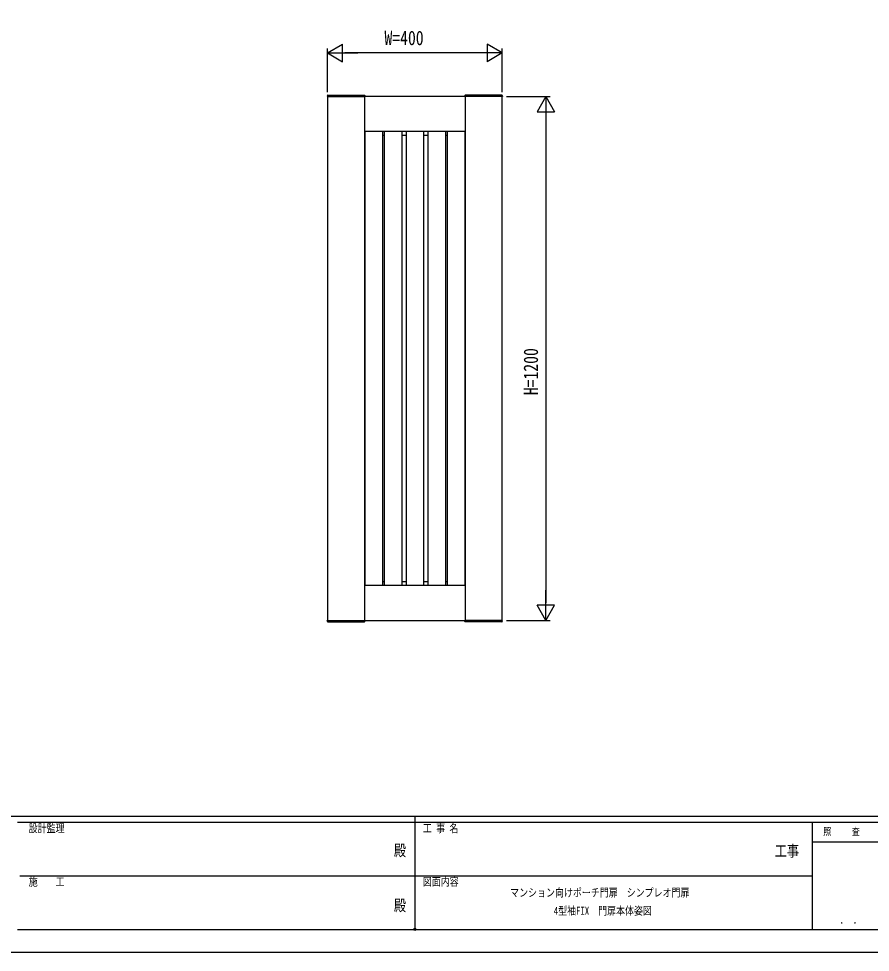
# Model space of a CAD drawing. Units: millimetres on the paper. Extents: x -297 to 297, y -210 to 210.
# Drawn here: x -93.7 to 101.3, y -210 to 3.9 of the extents above; entities that cross this region are included whole.
import ezdxf
from ezdxf.enums import TextEntityAlignment as Align

# ---------------------------------------------------------------- set-up
doc = ezdxf.new("R2010")
doc.units = ezdxf.units.MM
doc.header["$PDMODE"] = 32
doc.header["$PDSIZE"] = 0.5
for name, color, linetype in [('0-1_USER1', 3, 'Continuous'), ('0-2_YKK_A1', 4, 'Continuous'), ('0-3_YKK_D', 6, 'Continuous'), ('0-4_YKK_ZWAK', 7, 'Continuous')]:
    doc.layers.add(name, color=color, linetype=linetype)
doc.styles.add('ＭＳ ゴシック', font='')
doc.styles.get('ＭＳ ゴシック').set_extended_font_data('MS Gothic')

msp = doc.modelspace()

# ---------------------------------------------------------------- linework, layer by layer
at = {"layer": '0-2_YKK_A1'}
for p, q in [((-23.035, -13.713), (-23.049, -13.968)), ((-23.049, -13.968), (-14.449, -13.968)), ((-22.935, -13.618), (-14.562, -13.618)), ((-14.499, -13.968), (-14.499, -133.968)), ((-14.462, -13.713), (-14.449, -13.968)), ((8.465, -13.713), (8.451, -13.968)), ((17.051, -13.968), (8.451, -13.968)), ((8.501, -13.968), (8.501, -133.968)), ((16.938, -13.618), (8.565, -13.618)), ((17.038, -13.713), (17.051, -13.968)), ((8.501, -21.968), (-14.499, -21.968)), ((-14.419, -22.848), (-14.499, -22.848)), ((-14.419, -21.968), (-14.419, -125.968)), ((-10.419, -21.968), (-10.419, -125.968)), ((-9.999, -22.848), (-10.419, -22.848)), ((-9.999, -21.968), (-9.999, -125.968)), ((-5.999, -21.968), (-5.999, -125.968)), ((-4.999, -22.848), (-5.999, -22.848)), ((-4.999, -21.968), (-4.999, -125.968)), ((-0.999, -21.968), (-0.999, -125.968)), ((0.001, -22.848), (-0.999, -22.848)), ((0.001, -21.968), (0.001, -125.968)), ((4.001, -21.968), (4.001, -125.968)), ((4.421, -22.848), (4.001, -22.848)), ((4.421, -21.968), (4.421, -125.968)), ((8.421, -21.968), (8.421, -125.968)), ((8.501, -22.848), (8.421, -22.848)), ((-14.419, -125.088), (-14.499, -125.088)), ((8.501, -125.968), (-14.499, -125.968)), ((-9.999, -125.088), (-10.419, -125.088)), ((-4.999, -125.088), (-5.999, -125.088)), ((0.001, -125.088), (-0.999, -125.088)), ((4.421, -125.088), (4.001, -125.088)), ((8.501, -125.088), (8.421, -125.088)), ((-23.049, -133.968), (-14.449, -133.968)), ((-23.035, -134.223), (-23.049, -133.968)), ((-22.935, -134.318), (-14.562, -134.318)), ((-14.462, -134.223), (-14.449, -133.968)), ((17.051, -133.968), (8.451, -133.968)), ((8.465, -134.223), (8.451, -133.968)), ((16.938, -134.318), (8.565, -134.318)), ((17.038, -134.223), (17.051, -133.968))]:
    msp.add_line(p, q, dxfattribs=at)
msp.add_lwpolyline([(17.001, -13.968), (-22.999, -13.968), (-22.999, -133.968), (17.001, -133.968)], close=True, dxfattribs=at)
for centre, start, end in [((-22.935, -13.718), 90, 177), ((-14.562, -13.718), 3, 90), ((8.565, -13.718), 90, 177), ((16.938, -13.718), 3, 90), ((-22.935, -134.218), 183, 270), ((-14.562, -134.218), 270, 357), ((8.565, -134.218), 183, 270), ((16.938, -134.218), 270, 357)]:
    msp.add_arc(centre, 0.1, start, end, dxfattribs=at)
at = {"layer": '0-3_YKK_D'}
for p, q in [((-22.999, -3.968), (-19.535, -1.968)), ((-19.535, -5.968), (-19.535, -1.968)), ((17.001, -3.968), (13.537, -1.968)), ((13.537, -1.968), (13.537, -5.968)), ((-22.999, -12.968), (-22.999, -2.968)), ((-22.999, -3.968), (-19.535, -5.968)), ((-22.999, -3.968), (-16.07, -3.968)), ((13.001, -3.968), (-18.999, -3.968)), ((17.001, -3.968), (10.073, -3.968)), ((17.001, -3.968), (13.537, -5.968)), ((17.001, -12.968), (17.001, -2.968)), ((18.001, -13.968), (28.001, -13.968)), ((27.001, -13.968), (25.001, -17.432)), ((27.001, -13.968), (29.001, -17.432)), ((27.001, -13.968), (27.001, -20.896)), ((25.001, -17.432), (29.001, -17.432)), ((27.001, -17.968), (27.001, -129.968)), ((27.001, -133.968), (27.001, -127.04)), ((27.001, -133.968), (25.001, -130.504)), ((29.001, -130.504), (25.001, -130.504)), ((27.001, -133.968), (29.001, -130.504)), ((18.001, -133.968), (28.001, -133.968))]:
    msp.add_line(p, q, dxfattribs=at)
at = {"layer": '0-4_YKK_ZWAK'}
for p, q in [((270.001, -178.85), (-275.999, -178.85)), ((-2.999, -178.85), (-2.999, -204.75)), ((-2.999, -180.25), (-93.999, -180.25)), ((88.001, -180.25), (-2.999, -180.25)), ((136.301, -184.8), (88.001, -184.8)), ((-93.474, -192.5), (-2.999, -192.5)), ((-2.999, -192.5), (88.001, -192.5)), ((-93.999, -204.75), (-2.999, -204.75)), ((-2.999, -204.75), (88.001, -204.75)), ((88.001, -204.75), (136.301, -204.75))]:
    msp.add_line(p, q, dxfattribs=at)
msp.add_lwpolyline([(-297, -210), (297, -210), (297, 210), (-297, 210)], close=True, dxfattribs=at)
msp.add_lwpolyline([(136.301, -180.25), (88.001, -180.25), (88.001, -204.75)], dxfattribs=at)
msp.add_point((-2.999, -204.75), dxfattribs=at)

# ---------------------------------------------------------------- texts
at = {"layer": '0-1_USER1', "style": 'ＭＳ ゴシック', "width": 0.8}
for s, p in [('マンション向けポーチ門扉\u3000シンプレオ門扉', (18.835, -197.792)), ('4型袖FIX\u3000門扉本体姿図', (28.835, -201.958))]:
    msp.add_text(s, height=1.833, dxfattribs=at).set_placement(p, align=Align.BOTTOM_LEFT)
at = {"layer": '0-3_YKK_D', "style": 'ＭＳ ゴシック', "width": 0.8}
msp.add_text('W=400', height=3.299, dxfattribs=at).set_placement((-9.959, -3.168), align=Align.BOTTOM_LEFT)
msp.add_text('H=1200', height=3.299, rotation=90, dxfattribs=at).set_placement((26.201, -82.368), align=Align.BOTTOM_LEFT)
at = {"layer": '0-4_YKK_ZWAK', "style": 'ＭＳ ゴシック', "width": 0.8}
for s, height, p in [('設計監理', 1.833, (-91.432, -183.05)), ('工 事 名', 1.833, (-1.161, -183.05)), ('照     査', 1.65, (90.531, -183.65)), ('殿', 2.566, (-7.807, -188.708)), ('工事', 2.566, (79.413, -188.823)), ('施\u3000\u3000工', 1.833, (-91.432, -195.3)), ('図面内容', 1.833, (-1.161, -195.3)), ('殿', 2.566, (-7.807, -201.308)), ('． ．', 1.814, (94.3, -204.005))]:
    msp.add_text(s, height=height, dxfattribs=at).set_placement(p, align=Align.BOTTOM_LEFT)

doc.saveas('drawing.dxf')
